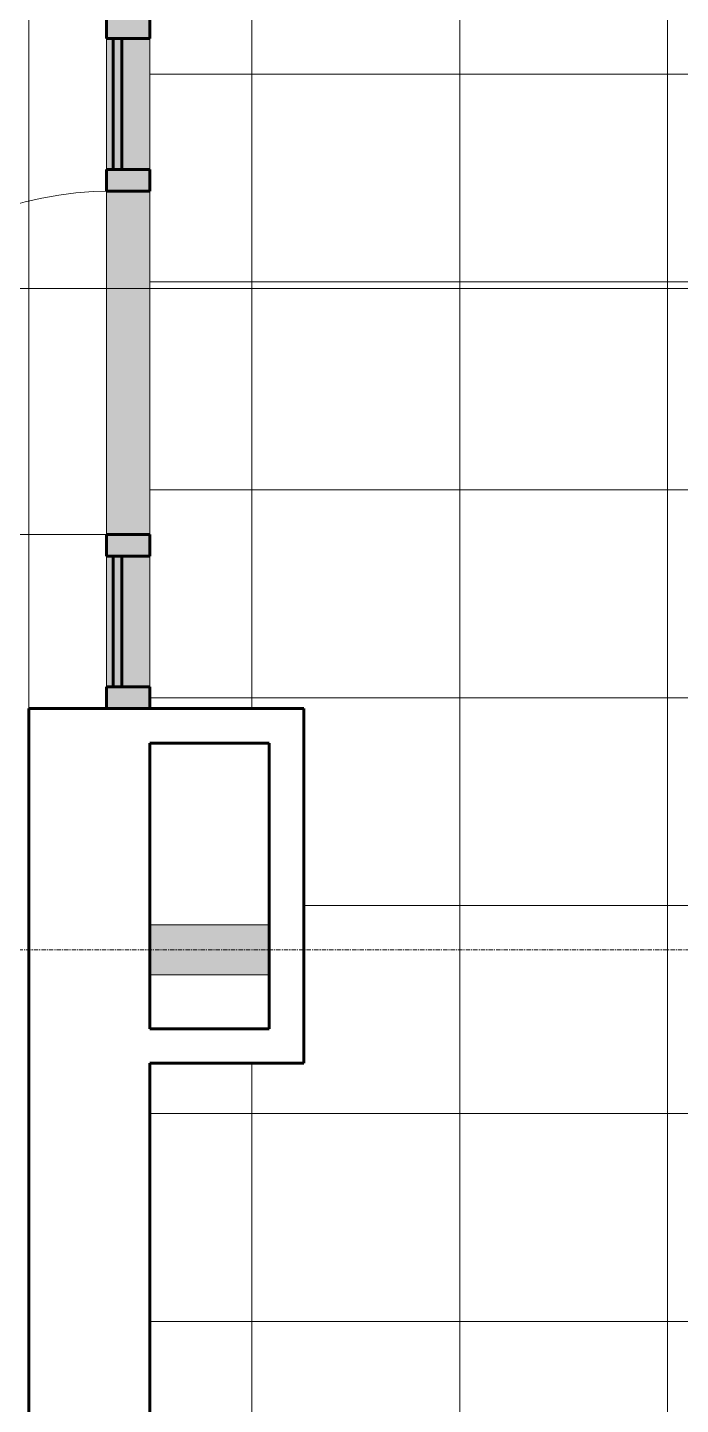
# Model space of a CAD drawing. Header units: inches. Extents: x 12491 to 13453, y 1814 to 2543.
# Drawn here: x 12601.9 to 12677.3, y 2067.9 to 2226.8 of the extents above; entities that cross this region are included whole.
import ezdxf

# ---------------------------------------------------------------- set-up
doc = ezdxf.new("R2010")
doc.units = ezdxf.units.IN
doc.header["$MEASUREMENT"] = 0
doc.linetypes.add('Grid Line 1_2_', pattern=[0.875, 0.5, -0.125, 0.125, -0.125])
for name, color, linetype, lineweight in [('A-CLNG-PATT', 13, 'Continuous', 18), ('A-DOOR', 31, 'Continuous', 18), ('A-DOOR-1', 31, 'Continuous', 9), ('A-GLAZ-CURT', 52, 'Continuous', 9), ('A-GLAZ-CURT-1', 52, 'Continuous', 60), ('A-GLAZ-CWMG', 51, 'Continuous', 9), ('A-GLAZ-CWMG-1', 51, 'Continuous', 60), ('A-WALL', 113, 'Continuous', 18), ('A-WALL-1', 113, 'Continuous', 60), ('G-ANNO-SYMB', 111, 'Continuous', 9), ('S-BEAM', 12, 'Continuous', 9), ('S-GRID-1', 1, 'Grid Line 1_2_', 9)]:
    doc.layers.add(name, color=color, linetype=linetype, lineweight=lineweight)

# ---------------------------------------------------------------- blocks, each defined once
blk = doc.blocks.new('System Panel - Glazed-925647-REFLECTED CEILING PLAN - 1ST FLOOR')
at = {"layer": 'A-GLAZ-CURT'}
blk.add_hatch(color=256, dxfattribs=at).paths.add_polyline_path([(-7.55, 0.75), (7.55, 0.75), (7.55, 1.75), (-7.55, 1.75)], flags=0)
at = {"layer": 'A-GLAZ-CURT-1'}
for p, q in [((-7.55, 0.75), (-7.55, 1.75)), ((-7.55, 1.75), (7.55, 1.75)), ((7.55, 1.75), (7.55, 0.75)), ((7.55, 0.75), (-7.55, 0.75))]:
    blk.add_line(p, q, dxfattribs=at)
blk = doc.blocks.new('System Panel - Glazed-925648-REFLECTED CEILING PLAN - 1ST FLOOR')
at = {"layer": 'A-GLAZ-CURT'}
blk.add_hatch(color=256, dxfattribs=at).paths.add_polyline_path([(-7.56, 0.75), (7.56, 0.75), (7.56, 1.75), (-7.56, 1.75)], flags=0)
at = {"layer": 'A-GLAZ-CURT-1'}
for p, q in [((-7.56, 0.75), (-7.56, 1.75)), ((-7.56, 1.75), (7.56, 1.75)), ((7.56, 1.75), (7.56, 0.75)), ((7.56, 0.75), (-7.56, 0.75))]:
    blk.add_line(p, q, dxfattribs=at)
blk = doc.blocks.new('Rectangular Mullion - 2_5_ x 5_ rectangular-865443-REFLECTED CEILING PLAN - 1ST FLOOR')
at = {"layer": 'A-GLAZ-CWMG'}
h = blk.add_hatch(color=256, dxfattribs=at)
h.paths.add_polyline_path([(12611.06, 2210.47), (12611.81, 2210.47), (12611.81, 2225.59), (12611.06, 2225.59)], flags=0)
h.paths.add_polyline_path([(12612.81, 2210.47), (12616.06, 2210.47), (12616.06, 2225.59), (12612.81, 2225.59)], flags=0)
for p, q in [((12611.06, 2210.47), (12611.06, 2225.59)), ((12616.06, 2210.47), (12616.06, 2225.59)), ((12611.06, 2210.47), (12611.81, 2210.47)), ((12612.81, 2210.47), (12616.06, 2210.47))]:
    blk.add_line(p, q, dxfattribs=at)
blk = doc.blocks.new('Rectangular Mullion - 2_5_ x 5_ rectangular-869629-REFLECTED CEILING PLAN - 1ST FLOOR')
at = {"layer": 'A-GLAZ-CWMG'}
blk.add_hatch(color=256, dxfattribs=at).paths.add_polyline_path([(-2.5, -2.5), (-2.5, 2.5), (0, 2.5), (0, -2.5)], flags=0)
at = {"layer": 'A-GLAZ-CWMG-1'}
for p, q in [((0, 2.5), (-2.5, 2.5)), ((-2.5, 2.5), (-2.5, -2.5)), ((0, -2.5), (0, 2.5)), ((-2.5, -2.5), (0, -2.5))]:
    blk.add_line(p, q, dxfattribs=at)
blk = doc.blocks.new('Rectangular Mullion - 2_5_ x 5_ rectangular-869616-REFLECTED CEILING PLAN - 1ST FLOOR')
at = {"layer": 'A-GLAZ-CWMG'}
blk.add_hatch(color=256, dxfattribs=at).paths.add_polyline_path([(0, 2.5), (-2.5, 2.5), (-2.5, -2.5), (0, -2.5)], flags=0)
at = {"layer": 'A-GLAZ-CWMG-1'}
for p, q in [((-2.5, 2.5), (0, 2.5)), ((-2.5, -2.5), (-2.5, 2.5)), ((0, 2.5), (0, -2.5)), ((0, -2.5), (-2.5, -2.5))]:
    blk.add_line(p, q, dxfattribs=at)
blk = doc.blocks.new('Rectangular Mullion - 2_5_ x 5_ rectangular-869595-REFLECTED CEILING PLAN - 1ST FLOOR')
at = {"layer": 'A-GLAZ-CWMG'}
blk.add_hatch(color=256, dxfattribs=at).paths.add_polyline_path([(-1.25, 2.5), (1.25, 2.5), (1.25, -2.5), (-1.25, -2.5)], flags=0)
at = {"layer": 'A-GLAZ-CWMG-1'}
for p, q in [((1.25, 2.5), (-1.25, 2.5)), ((-1.25, 2.5), (-1.25, -2.5)), ((1.25, -2.5), (1.25, 2.5)), ((-1.25, -2.5), (1.25, -2.5))]:
    blk.add_line(p, q, dxfattribs=at)
blk = doc.blocks.new('Door-Curtain-Wall-Single-Glass - Door-Curtain-Wall-Single-Glass-891260-REFLECTED CEILING PLAN - 1ST FLOOR')
at = {"layer": 'A-DOOR-1'}
blk.add_line((19.82, -2), (19.82, -41.63), dxfattribs=at)
blk.add_arc((19.82, -2), 39.63, 180, 270, dxfattribs=at)
blk = doc.blocks.new('Rectangular Mullion - 2_5_ x 5_ rectangular-882154-REFLECTED CEILING PLAN - 1ST FLOOR')
at = {"layer": 'A-GLAZ-CWMG'}
h = blk.add_hatch(color=256, dxfattribs=at)
h.paths.add_polyline_path([(12611.81, 2150.74), (12611.81, 2165.83), (12611.06, 2165.83), (12611.06, 2150.74)], flags=0)
h.paths.add_polyline_path([(12612.81, 2150.74), (12616.06, 2150.74), (12616.06, 2165.83), (12612.81, 2165.83), (12612.81, 2154.42)], flags=0)
for p, q in [((12611.06, 2150.74), (12611.06, 2165.83)), ((12616.06, 2150.74), (12616.06, 2165.83))]:
    blk.add_line(p, q, dxfattribs=at)
blk = doc.blocks.new('Rectangular Mullion - 2_5_ x 5_ rectangular-868016-REFLECTED CEILING PLAN - 1ST FLOOR')
at = {"layer": 'A-GLAZ-CWMG'}
blk.add_hatch(color=256, dxfattribs=at).paths.add_polyline_path([(12611.06, 2168.33), (12616.06, 2168.33), (12616.06, 2207.96), (12611.06, 2207.96), (12611.06, 2192.08)], flags=0)
for p, q in [((12611.06, 2168.33), (12611.06, 2207.96)), ((12616.06, 2168.33), (12616.06, 2207.96))]:
    blk.add_line(p, q, dxfattribs=at)
blk = doc.blocks.new('W-Wide Flange - W10X22-921928-REFLECTED CEILING PLAN - 1ST FLOOR')
at = {"layer": 'S-BEAM'}
blk.add_hatch(color=256, dxfattribs=at).paths.add_polyline_path([(12616.06, 2117.49), (12629.82, 2117.49), (12629.82, 2123.24), (12616.06, 2123.24)], flags=0)
for p, q in [((12629.82, 2123.24), (12616.06, 2123.24)), ((12629.82, 2117.49), (12616.06, 2117.49))]:
    blk.add_line(p, q, dxfattribs=at)

msp = doc.modelspace()

# ---------------------------------------------------------------- hatches: boundary and pattern name
at = {"layer": 'A-CLNG-PATT'}
h = msp.add_hatch(dxfattribs=at)
h.set_pattern_fill('FP_4', color=256, style=0, pattern_type=2)
h.set_pattern_definition([(0, (12963.812, 2149.463), (0, -24), []), (270, (12963.812, 2149.463), (-24, -1e-15), [])])
h.paths.add_polyline_path([(12680.82, 1957.46), (12827.13, 1957.46), (12827.13, 2029.46), (13270.88, 2029.46), (13270.88, 2019.71), (13311.56, 2019.71), (13311.56, 2276.46), (12959.09, 2276.46), (12959.09, 2276.34), (12946.2, 2276.34), (12946.2, 2274.74), (12633.82, 2274.74), (12633.82, 2228.09), (12616.06, 2228.09), (12616.06, 2148.24), (12633.82, 2148.24), (12633.82, 2107.27), (12616.06, 2107.27), (12616.06, 1957.46), (12667.26, 1957.46)], flags=0)
h.paths.add_polyline_path([(12831.25, 1957.46), (13311.56, 1957.46), (13311.56, 2015.59), (13266.75, 2015.59), (13266.75, 2025.34), (12831.25, 2025.34), (12831.25, 1959.84)], flags=0)
h.paths.add_polyline_path([(13205.77, 2080.66), (13198.43, 2080.66), (13198.43, 2234.66), (13212.93, 2234.66), (13212.93, 2080.66), (13209.06, 2080.66)], flags=0)
h.paths.add_polyline_path([(13199.68, 2081.91), (13211.68, 2081.91), (13211.68, 2098.56), (13199.68, 2098.56), (13199.68, 2083.8)], flags=0)
h.paths.add_polyline_path([(13205.77, 2083.43), (13201.93, 2083.43), (13201.93, 2095.58), (13210.31, 2095.58), (13210.31, 2083.43), (13209.06, 2083.43)], flags=0)
h.paths.add_polyline_path([(13202.56, 2102.69), (13208.81, 2102.69), (13208.81, 2124.61), (13202.56, 2124.61), (13202.56, 2107.34)], flags=0)
h.paths.add_polyline_path([(12959.06, 2118.41), (12958.62, 2118.41), (12957.8, 2118.81), (12957.26, 2119.49), (12957.06, 2120.36), (12957.28, 2121.26), (12957.82, 2121.93), (12958.62, 2122.31), (12959.51, 2122.31), (12960.32, 2121.91), (12960.86, 2121.23), (12961.06, 2120.36), (12960.84, 2119.47), (12960.31, 2118.8), (12959.51, 2118.41), (12959.43, 2118.41)], flags=0)
h.paths.add_polyline_path([(12782.12, 2118.41), (12781.3, 2118.81), (12780.76, 2119.49), (12780.56, 2120.36), (12780.78, 2121.26), (12781.17, 2121.74), (12758.75, 2121.74), (12758.75, 2122.36), (12681.31, 2122.36), (12681.31, 2152.36), (12758.75, 2152.36), (12758.75, 2152.99), (12789.87, 2152.99), (12789.87, 2152.36), (12819.31, 2152.36), (12819.31, 2122.36), (12789.87, 2122.36), (12789.87, 2121.74), (12783.96, 2121.74), (12784.36, 2121.23), (12784.56, 2120.36), (12784.34, 2119.47), (12783.81, 2118.8), (12783.01, 2118.41), (12782.56, 2118.41)], flags=0)
h.paths.add_polyline_path([(13135.76, 2118.41), (13134.87, 2118.41), (13134.05, 2118.81), (13133.51, 2119.49), (13133.31, 2120.36), (13133.53, 2121.26), (13134.07, 2121.93), (13134.87, 2122.31), (13135.76, 2122.31), (13136.57, 2121.91), (13137.11, 2121.23), (13137.31, 2120.36), (13137.09, 2119.47), (13136.56, 2118.8), (13136.09, 2118.57)], flags=0)
h.paths.add_polyline_path([(12782.56, 2118.57), (12783.46, 2118.81), (12784.12, 2119.49), (12784.35, 2120.36), (12784.11, 2121.26), (12783.63, 2121.74), (12781.49, 2121.74), (12781.01, 2121.23), (12780.77, 2120.36), (12781.01, 2119.47), (12781.67, 2118.81), (12782.12, 2118.69)], flags=0)
h.paths.add_polyline_path([(12959.06, 2118.57), (12959.96, 2118.81), (12960.62, 2119.49), (12960.85, 2120.36), (12960.61, 2121.26), (12959.96, 2121.91), (12959.06, 2122.15), (12958.17, 2121.91), (12957.51, 2121.23), (12957.27, 2120.36), (12957.51, 2119.47), (12958.17, 2118.81), (12958.62, 2118.69)], flags=0)
h.paths.add_polyline_path([(13135.31, 2118.57), (13136.21, 2118.81), (13136.87, 2119.49), (13137.1, 2120.36), (13136.86, 2121.26), (13136.21, 2121.91), (13135.31, 2122.15), (13134.42, 2121.91), (13133.76, 2121.23), (13133.52, 2120.36), (13133.76, 2119.47), (13134.42, 2118.81), (13134.87, 2118.69)], flags=0)
h.paths.add_polyline_path([(12742.65, 2123.61), (12758.75, 2123.61), (12758.75, 2151.11), (12682.56, 2151.11), (12682.56, 2123.61), (12739.37, 2123.61)], flags=0)
h.paths.add_polyline_path([(12818.06, 2123.61), (12818.06, 2151.11), (12789.87, 2151.11), (12789.87, 2123.61), (12814.91, 2123.61)], flags=0)
h.paths.add_polyline_path([(12772.21, 2125.86), (12785.75, 2125.86), (12785.75, 2148.86), (12762.87, 2148.86), (12762.87, 2125.86), (12768.93, 2125.86)], flags=0)
h.paths.add_polyline_path([(12808.34, 2125.86), (12804.39, 2125.86), (12804.39, 2149.74), (12816.54, 2149.74), (12816.54, 2125.86), (12811.63, 2125.86)], flags=0)
h.paths.add_polyline_path([(13199.68, 2128.73), (13211.68, 2128.73), (13211.68, 2233.41), (13199.68, 2233.41), (13199.68, 2130.88)], flags=0)
h.paths.add_polyline_path([(13077.56, 2134.46), (13028.56, 2134.46), (13028.56, 2187.2), (12908.27, 2187.2), (12908.27, 2201.7), (13028.56, 2201.7), (13028.56, 2207.46), (13077.56, 2207.46), (13077.56, 2201.7), (13081.27, 2201.7), (13081.27, 2187.2), (13077.56, 2187.2), (13077.56, 2154.42)], flags=0)
h.paths.add_polyline_path([(12926.59, 2188.45), (12960.27, 2188.45), (12960.27, 2200.45), (12909.52, 2200.45), (12909.52, 2188.45), (12920.02, 2188.45)], flags=0)
h.paths.add_polyline_path([(13077.56, 2188.45), (13080.02, 2188.45), (13080.02, 2200.45), (13077.56, 2200.45), (13077.56, 2199.08), (13078.49, 2199.08), (13078.49, 2190.7), (13077.56, 2190.7)], flags=0)
h.paths.add_polyline_path([(13011.98, 2191.33), (13024.44, 2191.33), (13024.44, 2197.08), (12964.39, 2197.08), (12964.39, 2191.33), (13005.42, 2191.33)], flags=0)

# ---------------------------------------------------------------- linework, layer by layer
at = {"layer": 'A-WALL'}
msp.add_line((12602.06, 2228.09), (12602.06, 2148.24), dxfattribs=at)
at = {"layer": 'A-WALL-1'}
for p, q in [((12602.06, 1902.12), (12602.06, 2148.24)), ((12602.06, 2148.24), (12633.82, 2148.24)), ((12633.82, 2148.24), (12633.82, 2107.27)), ((12616.06, 2144.24), (12616.06, 2111.27)), ((12629.82, 2144.24), (12616.06, 2144.24)), ((12629.82, 2111.27), (12629.82, 2144.24)), ((12616.06, 2111.27), (12629.82, 2111.27)), ((12616.06, 2107.27), (12616.06, 1957.46)), ((12633.82, 2107.27), (12616.06, 2107.27))]:
    msp.add_line(p, q, dxfattribs=at)
at = {"layer": 'G-ANNO-SYMB'}
msp.add_line((13379.82, 2196.71), (12539.02, 2196.71), dxfattribs=at)
at = {"layer": 'S-GRID-1'}
msp.add_line((12490.65, 2120.36), (13428.19, 2120.36), dxfattribs=at)

# ---------------------------------------------------------------- block references
at = {"layer": 'A-DOOR', "rotation": 270.0000000000003}
msp.add_blockref('Door-Curtain-Wall-Single-Glass - Door-Curtain-Wall-Single-Glass-891260-REFLECTED CEILING PLAN - 1ST FLOOR', (12613.56, 2188.15), dxfattribs=at)
at = {"layer": 'A-GLAZ-CURT', "rotation": 90.00000000000031}
for name, p in [('System Panel - Glazed-925648-REFLECTED CEILING PLAN - 1ST FLOOR', (12613.56, 2218.03)), ('System Panel - Glazed-925647-REFLECTED CEILING PLAN - 1ST FLOOR', (12613.56, 2158.28))]:
    msp.add_blockref(name, p, dxfattribs=at)
at = {"layer": 'A-GLAZ-CWMG', "extrusion": (0, 0, -1), "rotation": 89.99999999999972}
for name, p in [('Rectangular Mullion - 2_5_ x 5_ rectangular-869629-REFLECTED CEILING PLAN - 1ST FLOOR', (-12613.56, 2228.09)), ('Rectangular Mullion - 2_5_ x 5_ rectangular-869595-REFLECTED CEILING PLAN - 1ST FLOOR', (-12613.56, 2209.21)), ('Rectangular Mullion - 2_5_ x 5_ rectangular-869595-REFLECTED CEILING PLAN - 1ST FLOOR', (-12613.56, 2167.08))]:
    msp.add_blockref(name, p, dxfattribs=at)
at = {"layer": 'A-GLAZ-CWMG'}
for name in ['Rectangular Mullion - 2_5_ x 5_ rectangular-865443-REFLECTED CEILING PLAN - 1ST FLOOR', 'Rectangular Mullion - 2_5_ x 5_ rectangular-868016-REFLECTED CEILING PLAN - 1ST FLOOR', 'Rectangular Mullion - 2_5_ x 5_ rectangular-882154-REFLECTED CEILING PLAN - 1ST FLOOR']:
    msp.add_blockref(name, (0, 0), dxfattribs=at)
at = {"layer": 'A-GLAZ-CWMG', "rotation": 270.0000000000003}
msp.add_blockref('Rectangular Mullion - 2_5_ x 5_ rectangular-869616-REFLECTED CEILING PLAN - 1ST FLOOR', (12613.56, 2148.24), dxfattribs=at)
at = {"layer": 'S-BEAM'}
msp.add_blockref('W-Wide Flange - W10X22-921928-REFLECTED CEILING PLAN - 1ST FLOOR', (0, 0), dxfattribs=at)

doc.saveas('drawing.dxf')
